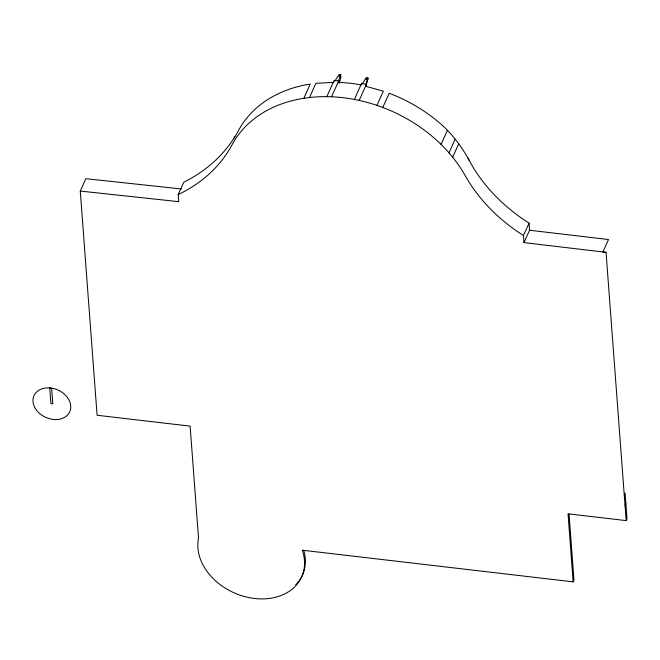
<?xml version="1.0" encoding="UTF-8"?>
<svg xmlns="http://www.w3.org/2000/svg" width="660" height="660" viewBox="0 0 660 660"><rect width="100%" height="100%" fill="white"/><g stroke="black" fill="none" stroke-linecap="round" stroke-linejoin="round"><path stroke-width="0.99" d="M366.448 78.804L366.539 77.641L367.975 77.954L367.455 80.553L367.975 77.954M362.167 83.968L365.673 78.614L367.711 79.051L366.061 85.924M366.201 86.328L366.399 84.389L361.597 83.407L354.354 99.445M339.199 83.234L340.808 77.385L340.436 75.677L338.432 75.636L334.744 81.122M365.764 84.744L367.711 79.051M338.283 81.188L340.436 75.677M340.312 75.801L340.774 74.638L339.355 74.613L338.605 75.768L340.312 75.801L340.626 77.261L340.774 74.638M569.027 514.024L573.977 580.016L573.152 581.848L302.338 550.209A55.366 42.289 24.3 0 1 254.504 598.471A55.366 42.289 24.3 0 1 198.52 538.09L190.121 426.121L97.086 415.255L80.272 191.062L85.858 178.687L181.351 188.974M80.272 191.062L178.819 201.679L178.192 194.584L183.777 182.209L186.623 180.79A180.683 142.23 23.1 0 0 227.172 147.683L228.104 146.487A180.683 142.23 23.1 0 0 233.326 139.186L234.91 136.727A180.543 137.899 24.3 0 0 238.532 130.49A132.924 101.525 24.3 0 1 306.347 84.719L310.258 84.076L303.839 98.282M178.192 194.584L181.021 193.19A180.411 137.8 24.3 0 0 226.933 153.359L227.725 152.146A180.543 137.899 24.3 0 0 232.114 144.697A132.924 101.525 24.3 0 1 279.394 104.717L284.336 102.952A132.924 101.525 24.3 0 1 299.937 98.934L309.474 97.515L315.884 83.3L333.217 82.442M326.799 96.649L334.042 80.611L338.778 80.743L339.207 82.731M331.534 96.781L338.778 80.743M359.155 100.427L366.399 84.389M376.918 105.394L383.336 91.179L365.566 86.221M382.767 107.489L389.185 93.283L392.378 94.496A132.924 101.525 24.3 0 1 443.215 126.167C453.816 136.075 462.478 148.005 469.409 160.71M573.152 581.848L568.045 513.818L626.175 520.608L606.045 252.318L523.982 242.608L523.471 235.521A152.006 116.102 24.3 0 1 465.151 175.568C458.683 164.084 450.442 153.648 441.061 144.4L447.447 130.251M449.006 152.815L455.161 139.169M452.669 157.187L458.716 143.798M523.471 235.521L529.056 223.146A152.006 116.102 24.3 0 1 470.737 163.193L467.775 157.724M523.982 242.608L529.567 230.233L529.056 223.146M624.244 494.901L625.069 493.069L627 518.777L626.175 520.608M625.045 505.552L625.87 503.72M366.539 77.641L365.813 78.763L367.554 79.142M233.921 138.27L234.91 136.727M309.474 97.515C335.387 94.627 361.828 99.066 385.96 108.702A132.924 101.525 24.3 0 1 436.796 140.382L441.061 144.4M338.118 82.211L351.962 83.399L360.938 84.876M529.567 230.233L608.512 239.539L602.902 251.947L606.045 252.318M339.355 74.613L339.62 75.817M51.645 388.171L52.816 403.829L50.935 403.606L49.756 387.948M303.765 550.275A55.366 42.289 24.3 0 1 295.771 584.768M50.696 388.006L48.246 387.857A19.619 14.982 24.3 0 0 36.589 410.297A19.619 14.982 24.3 0 0 68.425 414.018A19.619 14.982 24.3 0 0 53.171 388.426L50.696 388.006"/></g></svg>
